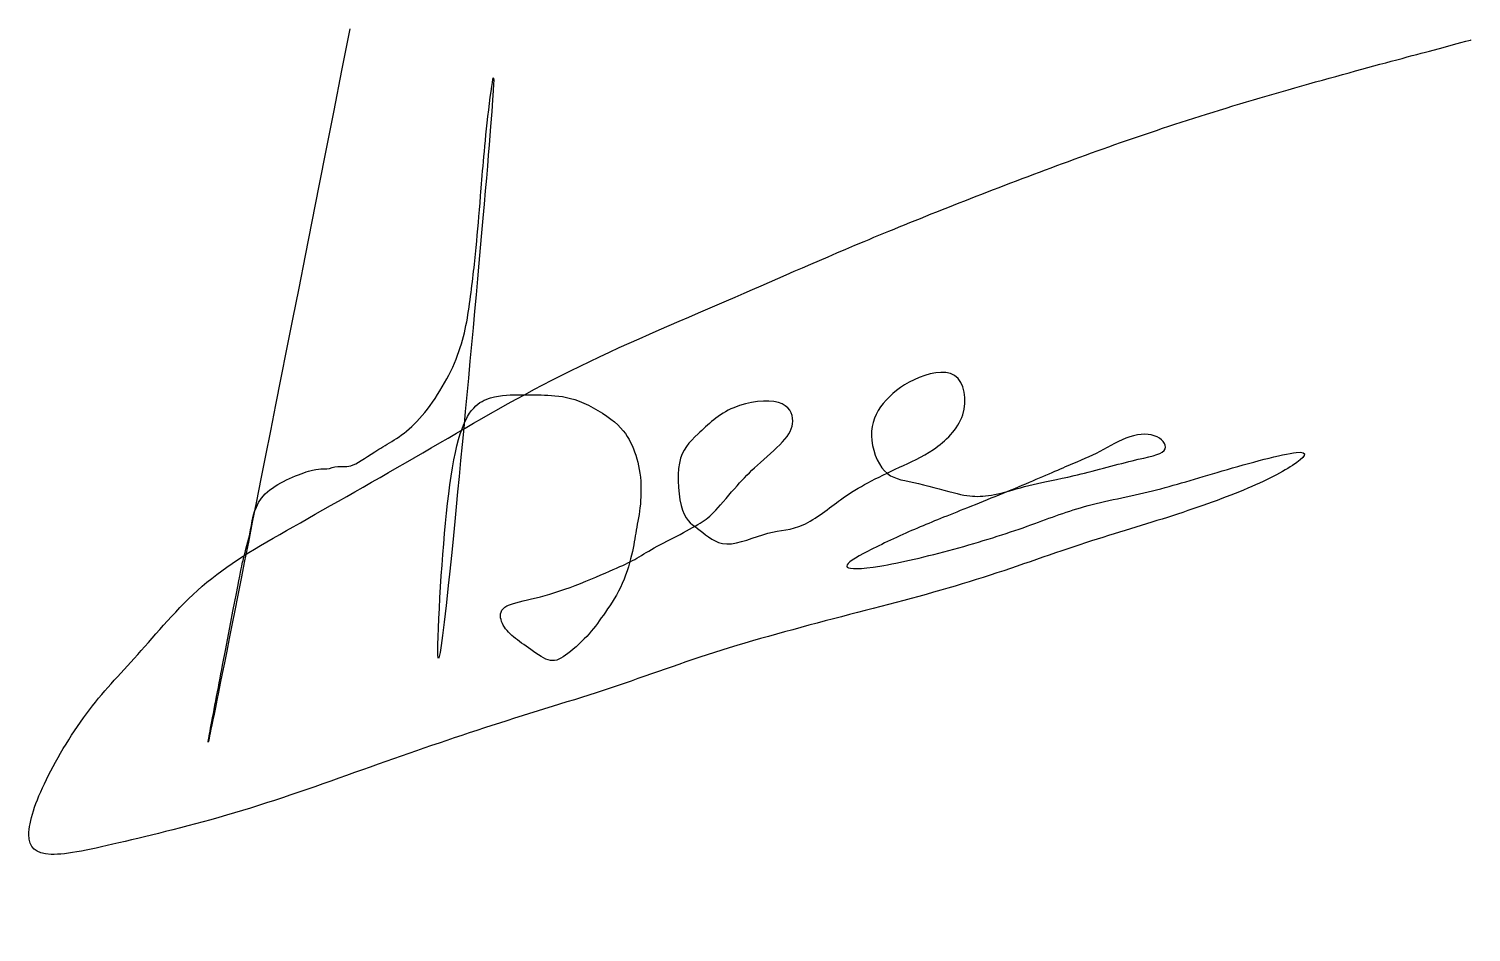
# Model space of a CAD drawing. Header units: millimetres. Extents: x 2.15 to 11.1, y 2.29 to 7.9.
import ezdxf

# ---------------------------------------------------------------- set-up
doc = ezdxf.new("R2010")
doc.units = ezdxf.units.MM

msp = doc.modelspace()

# ---------------------------------------------------------------- linework, layer by layer
at = {"color": 5}
msp.add_open_spline([(4.1449, 7.8959), (3.039, 2.2894), (3.4563, 4.4724), (3.4796, 4.5964), (3.5327, 4.7747), (3.5616, 5.0253), (3.9426, 5.1796), (4.0005, 5.1555), (4.068, 5.1892), (4.1548, 5.1651), (4.308, 5.2864), (4.5569, 5.409), (4.8286, 5.8323), (4.8916, 6.1902), (4.9303, 6.5529), (4.9545, 6.8286), (4.9885, 7.2938), (5.1005, 8.107), (4.6635, 3.3379), (4.6958, 4.4379), (4.7991, 5.5046), (5.0229, 5.625), (5.2123, 5.625), (5.3672, 5.625), (5.5566, 5.6078), (5.8148, 5.453), (5.9009, 5.3153), (5.9525, 5.1433), (5.9525, 4.9369), (5.9181, 4.782), (5.9009, 4.6444), (5.832, 4.4207), (5.7115, 4.2487), (5.6255, 4.1283), (5.4705, 3.9906), (5.3844, 3.9562), (5.2467, 4.0595), (5.1434, 4.1283), (5.0746, 4.2143), (5.0746, 4.3175), (5.2639, 4.3519), (5.5049, 4.4207), (5.7804, 4.5412), (5.9009, 4.5928), (6.0042, 4.6616), (6.1763, 4.7476), (6.3313, 4.8336), (6.4001, 4.8853), (6.5551, 5.0745), (6.6584, 5.1777), (6.8508, 5.3403), (6.912, 5.4554), (6.8508, 5.6085), (6.5027, 5.5723), (6.2923, 5.3693), (6.1617, 5.2461), (6.1936, 4.8508), (6.3141, 4.7992), (6.4569, 4.6515), (6.7557, 4.7893), (6.9442, 4.7801), (7.2108, 4.9961), (7.347, 5.0745), (7.5536, 5.1777), (7.7602, 5.2637), (7.9941, 5.4815), (7.9402, 5.8134), (7.6224, 5.7282), (7.4383, 5.578), (7.347, 5.3842), (7.4503, 5.1089), (7.6224, 5.0917), (7.9151, 5.0057), (8.0356, 4.9885), (8.1733, 5.0057), (8.3799, 5.0745), (8.6037, 5.1089), (9.0341, 5.2293), (9.2407, 5.2637), (9.1718, 5.3842), (8.9825, 5.3842), (8.7931, 5.2637), (8.6209, 5.1949), (8.3111, 5.0573), (7.8807, 4.8853), (7.6224, 4.782), (7.2954, 4.6272), (7.1748, 4.5412), (7.3814, 4.5412), (7.8979, 4.6616), (8.376, 4.8131), (8.6726, 4.9369), (9.1374, 5.0229), (9.5161, 5.1433), (10.1359, 5.3153), (10.0326, 5.1949), (9.6883, 5.0229), (9.1891, 4.8508), (8.6554, 4.696), (8.0012, 4.4552), (7.2609, 4.2659), (6.4174, 4.0423), (5.7804, 3.8014), (5.0229, 3.5778), (4.2826, 3.3197), (3.4735, 3.0272), (2.6988, 2.838), (2.234, 2.7348), (2.1135, 2.8552), (2.234, 3.2165), (2.5267, 3.6982), (2.8365, 4.0079), (3.2325, 4.4896), (3.7834, 4.7992), (4.6614, 5.2981), (5.4705, 5.7799), (6.5379, 6.2272), (7.2609, 6.554), (8.4316, 7.0185), (9.5506, 7.4142), (11.1, 7.8271), (11.1, 7.8271), (11.1, 7.8271), (11.1, 7.8271), (11.1, 7.8271), (11.1, 7.8271)], degree=3, dxfattribs=at)

doc.saveas('drawing.dxf')
